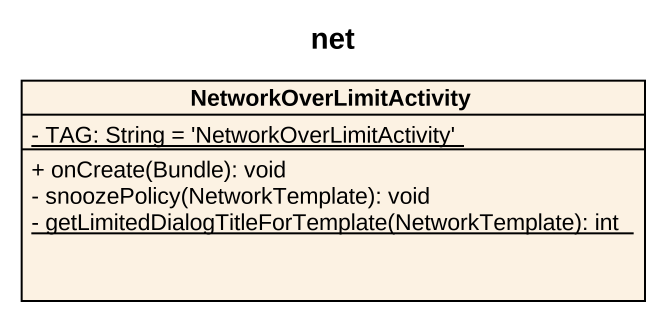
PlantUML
@startuml
title net
hide circle
hide empty members
skinparam classAttributeIconSize 0
class NetworkOverLimitActivity {
  {static} - TAG: String = 'NetworkOverLimitActivity'
  + onCreate(Bundle): void
  - snoozePolicy(NetworkTemplate): void
  {static} - getLimitedDialogTitleForTemplate(NetworkTemplate): int
}
@enduml
